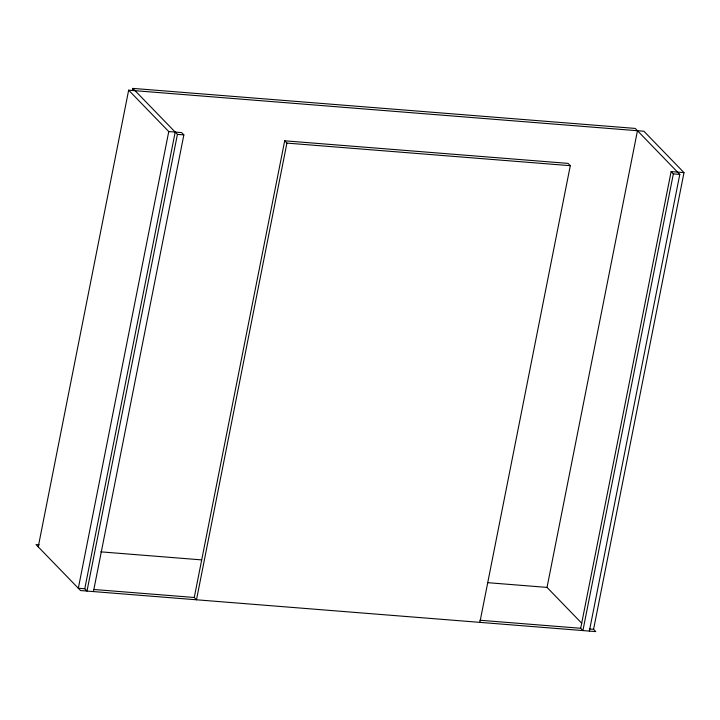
<?xml version="1.0" encoding="UTF-8"?>
<svg xmlns="http://www.w3.org/2000/svg" width="720" height="720" viewBox="0 0 720 720"><rect width="100%" height="100%" fill="white"/><g stroke="black" fill="none" stroke-linecap="round" stroke-linejoin="round"><path stroke-width="1.08" d="M38.232 546.867L128.655 90.18L643.896 131.238L684 172.62L593.577 629.307L595.8 631.602L80.559 590.553L36 544.563L39.222 544.824M132.426 90.603L132.867 88.398L635.229 128.421L679.788 174.411L589.365 631.089M128.655 90.18L168.759 131.562L78.327 588.249L84.771 588.762L86.994 591.066L177.426 134.379L132.867 88.398M84.771 588.762L175.194 132.075M93.438 591.579L183.861 134.892L181.638 132.597L168.759 131.562M284.688 140.805L286.911 143.1L196.488 599.787L194.256 597.483L284.688 140.805L568.071 163.386L570.294 165.681L479.871 622.368M581.733 623.223L547.029 587.403L637.461 130.725M671.121 171.594L673.344 173.898L582.921 630.576L580.689 628.281L671.121 171.594L684 172.62M177.426 134.379L183.861 134.892M286.911 143.1L570.294 165.681M673.344 173.898L679.788 174.411M100.737 551.844L201.654 559.89M487.602 582.669L547.029 587.403M93.447 589.455L194.256 597.483M479.88 620.244L580.689 628.281M589.284 628.965L593.577 629.307"/></g></svg>
